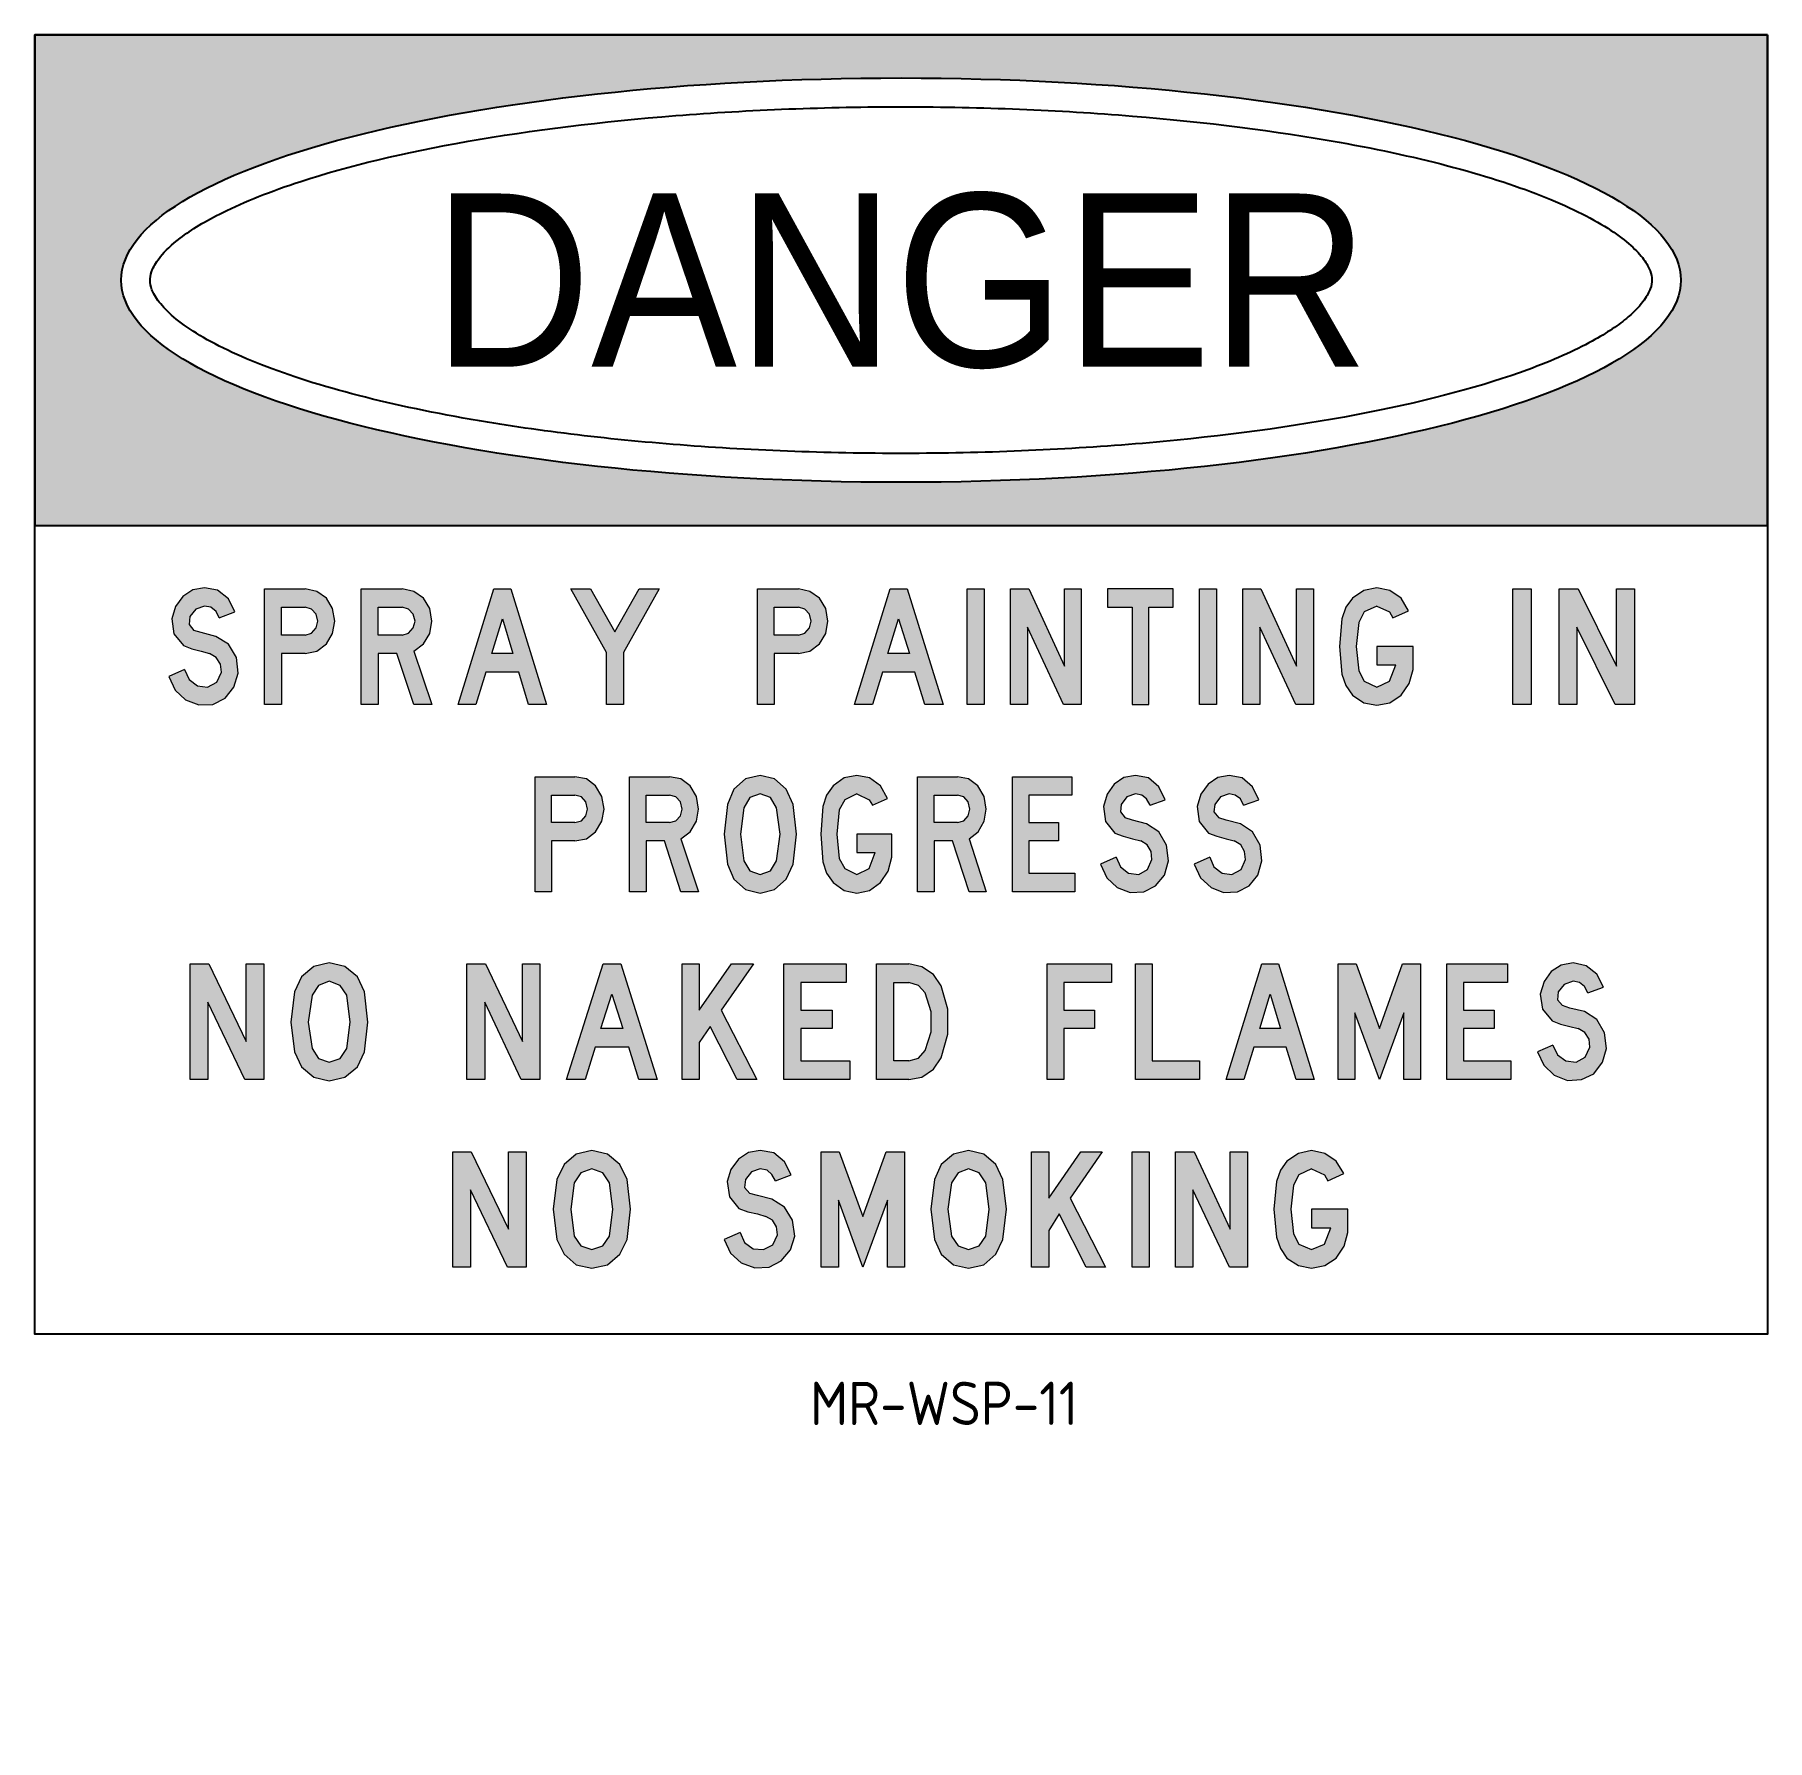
# Model space of a CAD drawing. Extents: x 123 to 243, y 139 to 258.
import ezdxf
from ezdxf.enums import TextEntityAlignment as Align

# ---------------------------------------------------------------- set-up
doc = ezdxf.new("R2010")
doc.units = 0
doc.header["$MEASUREMENT"] = 0
doc.layers.get('0').update_dxf_attribs({"linetype": 'CONTINUOUS'})
for name, color, linetype in [('L25', 1, 'CONTINUOUS'), ('L35', 3, 'CONTINUOUS'), ('T25', 1, 'CONTINUOUS')]:
    doc.layers.add(name, color=color, linetype=linetype)
doc.styles.add('ISO', font='iso')
doc.styles.add('SWIS721', font='swissko.ttf')

msp = doc.modelspace()

# ---------------------------------------------------------------- hatches: boundary and pattern name
at = {"layer": 'L25'}
h = msp.add_hatch(color=256, dxfattribs=at)
h.paths.add_polyline_path([(242.55, 257.63), (122.55, 257.63), (122.55, 223.63), (242.55, 223.63)])
edge = h.paths.add_edge_path(flags=16)
edge.add_ellipse((182.55, 240.63), major_axis=(-54, 0), ratio=0.259259, start_angle=0, end_angle=360)
h = msp.add_hatch(color=256, dxfattribs=at)
h.paths.add_polyline_path([(190.14, 219.25), (191.39, 219.25), (193.86, 213.89), (193.86, 219.25), (195.03, 219.25), (195.03, 211.25), (193.8, 211.25), (191.3, 216.6), (191.3, 211.25), (190.14, 211.25)])
h.paths.add_polyline_path([(187.14, 219.25), (188.31, 219.25), (188.31, 211.25), (187.14, 211.25)])
h.paths.add_polyline_path([(183.13, 214.77), (181.64, 214.77), (182.37, 217.18)], flags=16)
h.paths.add_polyline_path([(179.32, 211.25), (181.79, 219.25), (182.98, 219.25), (185.46, 211.25), (184.2, 211.25), (183.51, 213.49), (181.27, 213.49), (180.57, 211.25)])
h.paths.add_polyline_path([(159.68, 219.25), (161.05, 219.25), (162.73, 216.28), (164.42, 219.25), (165.79, 219.25), (163.32, 214.85), (163.32, 211.25), (162.15, 211.25), (162.15, 214.85)])
h.paths.add_polyline_path([(155.67, 214.77), (154.21, 214.77), (154.94, 217.18)], flags=16)
h.paths.add_polyline_path([(151.88, 211.25), (154.36, 219.25), (155.52, 219.25), (157.99, 211.25), (156.74, 211.25), (156.07, 213.49), (153.8, 213.49), (153.11, 211.25)])
h.paths.add_polyline_path([(228.13, 219.25), (229.44, 219.25), (232.09, 213.89), (232.09, 219.25), (233.34, 219.25), (233.34, 211.25), (232, 211.25), (229.35, 216.6), (229.35, 211.25), (228.13, 211.25)])
h.paths.add_polyline_path([(224.93, 219.25), (226.18, 219.25), (226.18, 211.25), (224.93, 211.25)])
h.paths.add_polyline_path([(206.23, 219.25), (207.48, 219.25), (209.95, 213.89), (209.95, 219.25), (211.11, 219.25), (211.11, 211.25), (209.89, 211.25), (207.39, 216.6), (207.39, 211.25), (206.23, 211.25)])
h.paths.add_polyline_path([(203.23, 219.25), (204.39, 219.25), (204.39, 211.25), (203.23, 211.25)])
h.paths.add_polyline_path([(196.86, 219.25), (196.86, 217.97), (198.55, 217.97), (198.55, 211.25), (199.71, 211.25), (199.71, 217.97), (201.4, 217.97), (201.4, 219.25)])
h.paths.add_polyline_path([(175.45, 216.05), (173.76, 216.05), (173.76, 217.97), (175.45, 217.97), (175.88, 217.85), (176.2, 217.5), (176.32, 217.01), (176.2, 216.54), (175.88, 216.19)], flags=16)
h.paths.add_polyline_path([(175.45, 214.77), (173.76, 214.77), (173.76, 211.25), (172.6, 211.25), (172.6, 219.25), (175.45, 219.25), (176.23, 219.07), (176.9, 218.61), (177.34, 217.88), (177.48, 217.01), (177.34, 216.16), (176.9, 215.44), (176.23, 214.94)])
h.paths.add_polyline_path([(148.01, 216.05), (146.33, 216.05), (146.33, 217.97), (148.01, 217.97), (148.45, 217.85), (148.77, 217.5), (148.89, 217.01), (148.77, 216.54), (148.45, 216.19)], flags=16)
h.paths.add_polyline_path([(148.8, 214.94), (150.05, 211.25), (148.8, 211.25), (147.64, 214.77), (146.33, 214.77), (146.33, 211.25), (145.16, 211.25), (145.16, 219.25), (148.01, 219.25), (148.8, 219.07), (149.47, 218.61), (149.91, 217.88), (150.05, 217.01), (149.91, 216.16), (149.47, 215.44)])
h.paths.add_polyline_path([(141.29, 216.05), (139.64, 216.05), (139.64, 217.97), (141.29, 217.97), (141.73, 217.85), (142.05, 217.5), (142.17, 217.01), (142.05, 216.54), (141.73, 216.19)], flags=16)
h.paths.add_polyline_path([(141.29, 214.77), (139.64, 214.77), (139.64, 211.25), (138.47, 211.25), (138.47, 219.25), (141.29, 219.25), (142.08, 219.07), (142.75, 218.61), (143.18, 217.88), (143.33, 217.01), (143.18, 216.16), (142.75, 215.44), (142.08, 214.94)])
h.paths.add_polyline_path([(135.33, 217.24), (136.41, 217.65), (135.97, 218.55), (135.21, 219.16), (134.31, 219.33), (133.5, 219.19), (132.8, 218.72), (132.3, 218.02), (132.04, 217.18), (132.19, 216.13), (132.86, 215.32), (133.44, 215.09), (134.08, 214.94), (134.66, 214.77), (135.13, 214.5), (135.42, 214.04), (135.48, 213.49), (135.16, 212.79), (134.52, 212.44), (133.82, 212.53), (133.24, 212.96), (132.92, 213.66), (131.84, 213.17), (132.28, 212.24), (133, 211.57), (133.93, 211.22), (134.89, 211.25), (135.74, 211.68), (136.35, 212.44), (136.64, 213.4), (136.52, 214.5), (135.97, 215.41), (135.1, 215.96), (134.08, 216.22), (133.58, 216.37), (133.24, 216.77), (133.29, 217.33), (133.7, 217.85), (134.31, 218.05), (134.75, 217.97), (135.13, 217.68)])
h.paths.add_polyline_path([(215.51, 219.33), (214.61, 219.13), (213.82, 218.61), (213.35, 217.97), (213.09, 217.18), (212.92, 215.26), (213.09, 213.34), (213.35, 212.56), (213.82, 211.89), (214.61, 211.36), (215.51, 211.19), (216.41, 211.36), (217.19, 211.89), (217.75, 212.7), (218.01, 213.66), (218.01, 215.26), (215.51, 215.26), (215.51, 213.98), (216.82, 213.98), (216.38, 212.85), (215.51, 212.44), (214.63, 212.85), (214.26, 213.57), (214.08, 215.26), (214.26, 216.92), (214.63, 217.65), (215.51, 218.05), (216.38, 217.65), (216.61, 217.24), (217.69, 217.73), (217.19, 218.61), (216.41, 219.13)])
h = msp.add_hatch(color=256, dxfattribs=at)
h.paths.add_polyline_path([(190.26, 206.24), (194.39, 206.24), (194.39, 204.96), (191.39, 204.96), (191.39, 203.07), (193.46, 203.07), (193.46, 201.79), (191.39, 201.79), (191.39, 199.55), (194.59, 199.55), (194.59, 198.27), (190.26, 198.27)])
h.paths.add_polyline_path([(203.93, 200.66), (202.85, 200.19), (203.29, 199.23), (204.02, 198.56), (204.89, 198.21), (205.85, 198.27), (206.66, 198.68), (207.27, 199.43), (207.54, 200.42), (207.42, 201.5), (206.9, 202.43), (206.05, 202.98), (205.06, 203.22), (204.57, 203.39), (204.22, 203.8), (204.28, 204.32), (204.68, 204.85), (205.27, 205.05), (205.7, 204.96), (206.05, 204.7), (206.26, 204.26), (207.33, 204.64), (206.9, 205.54), (206.17, 206.16), (205.27, 206.33), (204.48, 206.18), (203.81, 205.72), (203.32, 205.02), (203.06, 204.18), (203.2, 203.13), (203.84, 202.34), (204.42, 202.11), (205.06, 201.94), (205.62, 201.79), (206.08, 201.53), (206.34, 201.06), (206.4, 200.51), (206.11, 199.81), (205.47, 199.46), (204.8, 199.55), (204.22, 199.99)])
h.paths.add_polyline_path([(199.8, 204.26), (200.84, 204.64), (200.41, 205.54), (199.68, 206.16), (198.78, 206.33), (197.99, 206.18), (197.32, 205.72), (196.83, 205.02), (196.57, 204.18), (196.71, 203.13), (197.35, 202.34), (197.94, 202.11), (198.58, 201.94), (199.16, 201.79), (199.59, 201.53), (199.88, 201.06), (199.91, 200.51), (199.62, 199.81), (199.01, 199.46), (198.31, 199.55), (197.76, 199.99), (197.44, 200.66), (196.36, 200.19), (196.8, 199.23), (197.53, 198.56), (198.43, 198.21), (199.36, 198.27), (200.18, 198.68), (200.79, 199.43), (201.08, 200.42), (200.93, 201.5), (200.41, 202.43), (199.56, 202.98), (198.58, 203.22), (198.08, 203.39), (197.76, 203.8), (197.79, 204.32), (198.2, 204.85), (198.78, 205.05), (199.22, 204.96), (199.56, 204.7)])
h.paths.add_polyline_path([(186.47, 203.07), (184.84, 203.07), (184.84, 204.96), (186.47, 204.96), (186.91, 204.85), (187.2, 204.5), (187.32, 204), (187.2, 203.54), (186.91, 203.19)], flags=16)
h.paths.add_polyline_path([(187.26, 201.94), (188.45, 198.27), (187.26, 198.27), (186.12, 201.79), (184.84, 201.79), (184.84, 198.27), (183.68, 198.27), (183.68, 206.24), (186.47, 206.24), (187.23, 206.1), (187.87, 205.6), (188.31, 204.87), (188.45, 204), (188.31, 203.16), (187.9, 202.43)])
h.paths.add_polyline_path([(179.49, 206.33), (178.62, 206.16), (177.86, 205.6), (177.4, 204.96), (177.14, 204.18), (176.99, 202.26), (177.14, 200.34), (177.4, 199.55), (177.86, 198.91), (178.62, 198.36), (179.49, 198.18), (180.36, 198.36), (181.12, 198.91), (181.67, 199.7), (181.91, 200.66), (181.91, 202.26), (179.49, 202.26), (179.49, 200.98), (180.77, 200.98), (180.34, 199.87), (179.49, 199.46), (178.65, 199.87), (178.27, 200.57), (178.1, 202.26), (178.27, 203.94), (178.65, 204.64), (179.49, 205.05), (180.34, 204.64), (180.57, 204.26), (181.62, 204.73), (181.12, 205.6), (180.36, 206.16)])
h.paths.add_polyline_path([(172.8, 205.05), (172.07, 204.79), (171.67, 204.09), (171.43, 202.26), (171.67, 200.42), (172.07, 199.73), (172.8, 199.46), (173.5, 199.73), (173.93, 200.42), (174.17, 202.26), (173.93, 204.09), (173.5, 204.79)], flags=16)
h.paths.add_polyline_path([(172.8, 206.33), (171.78, 206.1), (170.97, 205.37), (170.53, 204.32), (170.3, 202.26), (170.53, 200.19), (170.97, 199.14), (171.78, 198.42), (172.8, 198.18), (173.79, 198.42), (174.6, 199.14), (175.07, 200.19), (175.3, 202.26), (175.07, 204.32), (174.6, 205.37), (173.79, 206.1)])
h.paths.add_polyline_path([(166.52, 203.07), (164.89, 203.07), (164.89, 204.96), (166.52, 204.96), (166.95, 204.85), (167.27, 204.5), (167.39, 204), (167.27, 203.54), (166.95, 203.19)], flags=16)
h.paths.add_polyline_path([(167.3, 201.94), (168.52, 198.27), (167.3, 198.27), (166.17, 201.79), (164.89, 201.79), (164.89, 198.27), (163.75, 198.27), (163.75, 206.24), (166.52, 206.24), (167.3, 206.1), (167.94, 205.6), (168.38, 204.87), (168.52, 204), (168.38, 203.16), (167.94, 202.43)])
h.paths.add_polyline_path([(159.97, 203.07), (158.34, 203.07), (158.34, 204.96), (159.97, 204.96), (160.41, 204.85), (160.73, 204.5), (160.84, 204), (160.73, 203.54), (160.41, 203.19)], flags=16)
h.paths.add_polyline_path([(159.97, 201.79), (158.34, 201.79), (158.34, 198.27), (157.21, 198.27), (157.21, 206.24), (159.97, 206.24), (160.76, 206.1), (161.4, 205.6), (161.83, 204.87), (161.98, 204), (161.83, 203.16), (161.4, 202.43), (160.76, 201.94)])
h = msp.add_hatch(color=256, dxfattribs=at)
h.paths.add_polyline_path([(174.43, 193.27), (178.76, 193.27), (178.76, 191.99), (175.62, 191.99), (175.62, 190.07), (177.78, 190.07), (177.78, 188.79), (175.62, 188.79), (175.62, 186.55), (179, 186.55), (179, 185.27), (174.43, 185.27)])
h.paths.add_polyline_path([(167.39, 193.27), (168.58, 193.27), (168.58, 190.07), (170.82, 193.27), (172.33, 193.27), (170.09, 190.07), (172.57, 185.27), (171.2, 185.27), (169.34, 188.93), (168.58, 187.83), (168.58, 185.27), (167.39, 185.27)])
h.paths.add_polyline_path([(163.29, 188.79), (161.77, 188.79), (162.53, 191.17)], flags=16)
h.paths.add_polyline_path([(159.39, 185.27), (161.92, 193.27), (163.14, 193.27), (165.67, 185.27), (164.39, 185.27), (163.69, 187.51), (161.37, 187.51), (160.67, 185.27)])
h.paths.add_polyline_path([(152.49, 193.27), (153.77, 193.27), (156.33, 187.91), (156.33, 193.27), (157.53, 193.27), (157.53, 185.27), (156.25, 185.27), (153.72, 190.62), (153.72, 185.27), (152.49, 185.27)])
h.paths.add_polyline_path([(133.32, 193.27), (134.6, 193.27), (137.19, 187.91), (137.19, 193.27), (138.41, 193.27), (138.41, 185.27), (137.1, 185.27), (134.54, 190.62), (134.54, 185.27), (133.32, 185.27)])
h.paths.add_polyline_path([(220.34, 193.27), (224.55, 193.27), (224.55, 191.99), (221.5, 191.99), (221.5, 190.07), (223.62, 190.07), (223.62, 188.79), (221.5, 188.79), (221.5, 186.55), (224.79, 186.55), (224.79, 185.27), (220.34, 185.27)])
h.paths.add_polyline_path([(212.83, 193.27), (214.08, 193.27), (215.68, 188.79), (217.28, 193.27), (218.53, 193.27), (218.53, 185.27), (217.37, 185.27), (217.37, 189.89), (215.68, 185.27), (213.99, 189.89), (213.99, 185.27), (212.83, 185.27)])
h.paths.add_polyline_path([(208.84, 188.79), (207.39, 188.79), (208.12, 191.17)], flags=16)
h.paths.add_polyline_path([(205.06, 185.27), (207.54, 193.27), (208.7, 193.27), (211.17, 185.27), (209.92, 185.27), (209.22, 187.51), (206.98, 187.51), (206.28, 185.27)])
h.paths.add_polyline_path([(198.78, 193.27), (199.94, 193.27), (199.94, 186.55), (203.23, 186.55), (203.23, 185.27), (198.78, 185.27)])
h.paths.add_polyline_path([(192.67, 193.27), (197.12, 193.27), (197.12, 191.99), (193.83, 191.99), (193.83, 190.07), (195.96, 190.07), (195.96, 188.79), (193.83, 188.79), (193.83, 185.27), (192.67, 185.27)])
h.paths.add_polyline_path([(142.95, 192.07), (142.2, 191.78), (141.76, 191.11), (141.5, 189.25), (141.76, 187.42), (142.2, 186.72), (142.95, 186.46), (143.71, 186.72), (144.17, 187.42), (144.41, 189.25), (144.17, 191.11), (143.71, 191.78)], flags=16)
h.paths.add_polyline_path([(142.95, 193.35), (141.88, 193.09), (141.03, 192.37), (140.54, 191.35), (140.28, 189.25), (140.54, 187.19), (141.03, 186.14), (141.88, 185.44), (142.95, 185.18), (144.03, 185.44), (144.9, 186.14), (145.4, 187.19), (145.63, 189.25), (145.4, 191.35), (144.9, 192.37), (144.03, 193.09)])
h.paths.add_polyline_path([(230.11, 191.26), (231.19, 191.67), (230.75, 192.57), (229.99, 193.15), (229.09, 193.35), (228.28, 193.18), (227.58, 192.74), (227.09, 192.05), (226.82, 191.17), (226.97, 190.13), (227.64, 189.34), (228.22, 189.11), (228.86, 188.93), (229.44, 188.79), (229.91, 188.53), (230.2, 188.06), (230.26, 187.51), (229.94, 186.81), (229.3, 186.46), (228.6, 186.55), (228.02, 186.98), (227.7, 187.65), (226.62, 187.19), (227.06, 186.26), (227.78, 185.56), (228.71, 185.21), (229.67, 185.27), (230.52, 185.67), (231.13, 186.46), (231.42, 187.42), (231.27, 188.5), (230.75, 189.43), (229.88, 189.98), (228.86, 190.21), (228.37, 190.39), (228.02, 190.79), (228.07, 191.35), (228.48, 191.84), (229.09, 192.07), (229.53, 191.99), (229.88, 191.7)])
h.paths.add_polyline_path([(183.1, 186.55), (182.05, 186.55), (182.05, 191.99), (183.1, 191.99), (183.77, 191.78), (184.23, 191.26), (184.64, 189.95), (184.64, 188.58), (184.23, 187.27), (183.77, 186.75)], flags=16)
h.paths.add_polyline_path([(183.1, 185.27), (180.86, 185.27), (180.86, 193.27), (183.1, 193.27), (184, 193.06), (184.79, 192.54), (185.34, 191.75), (185.8, 190.13), (185.8, 188.41), (185.34, 186.78), (184.79, 185.99), (184, 185.44)])
h = msp.add_hatch(color=256, dxfattribs=at)
h.paths.add_polyline_path([(201.57, 180.26), (202.85, 180.26), (205.35, 174.91), (205.35, 180.26), (206.55, 180.26), (206.55, 172.26), (205.3, 172.26), (202.76, 177.62), (202.76, 172.26), (201.57, 172.26)])
h.paths.add_polyline_path([(198.55, 180.26), (199.74, 180.26), (199.74, 172.26), (198.55, 172.26)])
h.paths.add_polyline_path([(191.59, 180.26), (192.79, 180.26), (192.79, 177.06), (195, 180.26), (196.48, 180.26), (194.27, 177.06), (196.71, 172.26), (195.38, 172.26), (193.51, 175.96), (192.79, 174.82), (192.79, 172.26), (191.59, 172.26)])
h.paths.add_polyline_path([(177.02, 180.26), (178.27, 180.26), (179.9, 175.78), (181.53, 180.26), (182.78, 180.26), (182.78, 172.26), (181.62, 172.26), (181.62, 176.92), (179.9, 172.26), (178.21, 176.92), (178.21, 172.26), (177.02, 172.26)])
h.paths.add_polyline_path([(151.51, 180.26), (152.79, 180.26), (155.37, 174.91), (155.37, 180.26), (156.6, 180.26), (156.6, 172.26), (155.29, 172.26), (152.73, 177.62), (152.73, 172.26), (151.51, 172.26)])
h.paths.add_polyline_path([(210.97, 180.35), (210.07, 180.15), (209.28, 179.62), (208.82, 178.98), (208.55, 178.2), (208.38, 176.28), (208.55, 174.36), (208.82, 173.57), (209.28, 172.9), (210.07, 172.38), (210.97, 172.2), (211.9, 172.38), (212.69, 172.9), (213.24, 173.72), (213.5, 174.68), (213.5, 176.28), (210.97, 176.28), (210.97, 175), (212.31, 175), (211.87, 173.86), (210.97, 173.49), (210.1, 173.86), (209.72, 174.59), (209.54, 176.28), (209.72, 177.94), (210.1, 178.66), (210.97, 179.07), (211.87, 178.66), (212.1, 178.26), (213.21, 178.75), (212.69, 179.62), (211.9, 180.15)])
h.paths.add_polyline_path([(187.23, 179.07), (186.5, 178.81), (186.04, 178.11), (185.8, 176.28), (186.04, 174.42), (186.5, 173.75), (187.23, 173.49), (187.96, 173.75), (188.42, 174.42), (188.66, 176.28), (188.42, 178.11), (187.96, 178.81)], flags=16)
h.paths.add_polyline_path([(187.23, 180.35), (186.18, 180.09), (185.34, 179.39), (184.87, 178.34), (184.61, 176.28), (184.87, 174.18), (185.34, 173.17), (186.18, 172.44), (187.23, 172.2), (188.28, 172.44), (189.12, 173.17), (189.59, 174.18), (189.85, 176.28), (189.59, 178.34), (189.12, 179.39), (188.28, 180.09)])
h.paths.add_polyline_path([(173.85, 178.26), (174.95, 178.66), (174.49, 179.57), (173.73, 180.18), (172.8, 180.35), (171.99, 180.21), (171.29, 179.74), (170.76, 179.04), (170.5, 178.2), (170.68, 177.15), (171.32, 176.34), (171.93, 176.1), (172.6, 175.96), (173.18, 175.78), (173.64, 175.52), (173.93, 175.06), (173.99, 174.5), (173.67, 173.81), (173.03, 173.49), (172.31, 173.54), (171.72, 173.98), (171.4, 174.68), (170.3, 174.18), (170.73, 173.25), (171.49, 172.58), (172.42, 172.23), (173.41, 172.26), (174.25, 172.7), (174.89, 173.46), (175.19, 174.42), (175.04, 175.52), (174.49, 176.42), (173.61, 176.98), (172.6, 177.24), (172.07, 177.38), (171.72, 177.79), (171.78, 178.34), (172.19, 178.87), (172.8, 179.07), (173.27, 178.98), (173.61, 178.69)])
h.paths.add_polyline_path([(161.13, 179.07), (160.38, 178.81), (159.91, 178.11), (159.68, 176.28), (159.91, 174.42), (160.38, 173.75), (161.13, 173.49), (161.89, 173.75), (162.36, 174.42), (162.59, 176.28), (162.36, 178.11), (161.89, 178.81)], flags=16)
h.paths.add_polyline_path([(161.13, 180.35), (160.06, 180.09), (159.21, 179.39), (158.72, 178.34), (158.46, 176.28), (158.72, 174.18), (159.21, 173.17), (160.06, 172.44), (161.13, 172.2), (162.21, 172.44), (163.08, 173.17), (163.58, 174.18), (163.81, 176.28), (163.58, 178.34), (163.08, 179.39), (162.21, 180.09)])
h.paths.add_polyline_path([(226.97, 143.25), (229.22, 143.25), (229.22, 139.5), (226.97, 139.5)], flags=9)
h.paths.add_polyline_path([(189.31, 143.25), (194.59, 143.25), (194.59, 139.5), (189.31, 139.5)], flags=9)
h.paths.add_polyline_path([(164.99, 143.25), (169.11, 143.25), (169.11, 139.5), (164.99, 139.5)], flags=9)
h.paths.add_polyline_path([(155.48, 143.25), (159.82, 143.25), (159.82, 139.5), (155.48, 139.5)], flags=9)
h.paths.add_polyline_path([(135.87, 143.25), (138.12, 143.25), (138.12, 139.5), (135.87, 139.5)], flags=9)
h.paths.add_polyline_path([(222.57, 150.1), (227.92, 150.1), (227.92, 146.35), (222.57, 146.35)], flags=9)
h.paths.add_polyline_path([(179.54, 150.1), (185.56, 150.1), (185.56, 146.35), (179.54, 146.35)], flags=9)
h.paths.add_polyline_path([(137.17, 150.1), (142.52, 150.1), (142.52, 146.35), (137.17, 146.35)], flags=9)

# ---------------------------------------------------------------- linework, layer by layer
at = {"color": 3, "lineweight": 0}
for points in [[(134.31, 219.33), (133.5, 219.19), (132.8, 218.72), (132.3, 218.02), (132.04, 217.18), (132.19, 216.13), (132.86, 215.32), (133.44, 215.09), (134.08, 214.94), (134.66, 214.77)], [(135.33, 217.24), (136.41, 217.65), (135.97, 218.55), (135.21, 219.16), (134.31, 219.33)], [(141.29, 214.77), (139.64, 214.77), (139.64, 211.25), (138.47, 211.25), (138.47, 219.25)], [(138.47, 219.25), (141.29, 219.25)], [(143.33, 217.01), (143.18, 217.88), (142.75, 218.61), (142.08, 219.07), (141.29, 219.25)], [(148.8, 214.94), (150.05, 211.25), (148.8, 211.25), (147.64, 214.77), (146.33, 214.77), (146.33, 211.25), (145.16, 211.25), (145.16, 219.25)], [(145.16, 219.25), (148.01, 219.25)], [(150.05, 217.01), (149.91, 217.88), (149.47, 218.61), (148.8, 219.07), (148.01, 219.25)], [(151.88, 211.25), (154.36, 219.25), (155.52, 219.25), (157.99, 211.25), (156.74, 211.25), (156.07, 213.49), (153.8, 213.49), (153.11, 211.25), (151.88, 211.25), (151.88, 211.25)], [(159.68, 219.25), (161.05, 219.25), (162.73, 216.28), (164.42, 219.25), (165.79, 219.25), (163.32, 214.85), (163.32, 211.25), (162.15, 211.25), (162.15, 214.85), (159.68, 219.25), (159.68, 219.25)], [(175.45, 214.77), (173.76, 214.77), (173.76, 211.25), (172.6, 211.25), (172.6, 219.25)], [(172.6, 219.25), (175.45, 219.25)], [(177.48, 217.01), (177.34, 217.88), (176.9, 218.61), (176.23, 219.07), (175.45, 219.25)], [(179.32, 211.25), (181.79, 219.25), (182.98, 219.25), (185.46, 211.25), (184.2, 211.25), (183.51, 213.49), (181.27, 213.49), (180.57, 211.25), (179.32, 211.25), (179.32, 211.25)], [(187.14, 219.25), (188.31, 219.25), (188.31, 211.25), (187.14, 211.25), (187.14, 219.25), (187.14, 219.25)], [(190.14, 219.25), (191.39, 219.25), (193.86, 213.89), (193.86, 219.25), (195.03, 219.25), (195.03, 211.25), (193.8, 211.25), (191.3, 216.6), (191.3, 211.25), (190.14, 211.25), (190.14, 219.25), (190.14, 219.25)], [(196.86, 219.25), (196.86, 217.97), (198.55, 217.97), (198.55, 211.25), (199.71, 211.25), (199.71, 217.97), (201.4, 217.97), (201.4, 219.25), (196.86, 219.25), (196.86, 219.25)], [(203.23, 219.25), (204.39, 219.25), (204.39, 211.25), (203.23, 211.25), (203.23, 219.25), (203.23, 219.25)], [(206.23, 219.25), (207.48, 219.25), (209.95, 213.89), (209.95, 219.25), (211.11, 219.25), (211.11, 211.25), (209.89, 211.25), (207.39, 216.6), (207.39, 211.25), (206.23, 211.25), (206.23, 219.25), (206.23, 219.25)], [(215.51, 219.33), (214.61, 219.13), (213.82, 218.61), (213.35, 217.97), (213.09, 217.18), (212.92, 215.26), (213.09, 213.34), (213.35, 212.56), (213.82, 211.89), (214.61, 211.36), (215.51, 211.19), (216.41, 211.36), (217.19, 211.89), (217.75, 212.7), (218.01, 213.66), (218.01, 215.26), (215.51, 215.26), (215.51, 213.98), (216.82, 213.98)], [(217.19, 218.61), (216.41, 219.13), (215.51, 219.33)], [(217.69, 217.73), (217.19, 218.61)], [(224.93, 219.25), (226.18, 219.25), (226.18, 211.25), (224.93, 211.25), (224.93, 219.25), (224.93, 219.25)], [(228.13, 219.25), (229.44, 219.25), (232.09, 213.89), (232.09, 219.25), (233.34, 219.25), (233.34, 211.25), (232, 211.25), (229.35, 216.6), (229.35, 211.25), (228.13, 211.25), (228.13, 219.25), (228.13, 219.25)], [(133.29, 217.33), (133.24, 216.77), (133.58, 216.37)], [(134.31, 218.05), (133.7, 217.85), (133.29, 217.33)], [(135.33, 217.24), (135.13, 217.68), (134.75, 217.97), (134.31, 218.05)], [(141.29, 216.05), (139.64, 216.05), (139.64, 217.97)], [(139.64, 217.97), (141.29, 217.97)], [(142.17, 217.01), (142.05, 217.5), (141.73, 217.85), (141.29, 217.97)], [(148.01, 216.05), (146.33, 216.05), (146.33, 217.97)], [(146.33, 217.97), (148.01, 217.97)], [(148.89, 217.01), (148.77, 217.5), (148.45, 217.85), (148.01, 217.97)], [(175.45, 216.05), (173.76, 216.05), (173.76, 217.97)], [(173.76, 217.97), (175.45, 217.97)], [(176.32, 217.01), (176.2, 217.5), (175.88, 217.85), (175.45, 217.97)], [(215.51, 218.05), (214.63, 217.65), (214.26, 216.92), (214.08, 215.26), (214.26, 213.57), (214.63, 212.85), (215.51, 212.44), (216.38, 212.85), (216.82, 213.98)], [(215.51, 218.05), (216.38, 217.65), (216.61, 217.24), (217.69, 217.73)], [(132.92, 213.66), (131.84, 213.17), (132.28, 212.24), (133, 211.57), (133.93, 211.22), (134.89, 211.25), (135.74, 211.68), (136.35, 212.44), (136.64, 213.4), (136.52, 214.5), (135.97, 215.41), (135.1, 215.96), (134.08, 216.22), (133.58, 216.37)], [(141.29, 216.05), (141.73, 216.19), (142.05, 216.54), (142.17, 217.01)], [(141.29, 214.77), (142.08, 214.94), (142.75, 215.44), (143.18, 216.16), (143.33, 217.01)], [(148.01, 216.05), (148.45, 216.19), (148.77, 216.54), (148.89, 217.01)], [(148.8, 214.94), (149.47, 215.44), (149.91, 216.16), (150.05, 217.01)], [(155.67, 214.77), (154.21, 214.77), (154.94, 217.18), (155.67, 214.77), (155.67, 214.77)], [(175.45, 216.05), (175.88, 216.19), (176.2, 216.54), (176.32, 217.01)], [(175.45, 214.77), (176.23, 214.94), (176.9, 215.44), (177.34, 216.16), (177.48, 217.01)], [(183.13, 214.77), (181.64, 214.77), (182.37, 217.18), (183.13, 214.77), (183.13, 214.77)], [(132.92, 213.66), (133.24, 212.96), (133.82, 212.53), (134.52, 212.44)], [(135.48, 213.49), (135.42, 214.04), (135.13, 214.5), (134.66, 214.77)], [(134.52, 212.44), (135.16, 212.79), (135.48, 213.49)], [(159.97, 201.79), (158.34, 201.79), (158.34, 198.27), (157.21, 198.27), (157.21, 206.24)], [(157.21, 206.24), (159.97, 206.24)], [(161.98, 204), (161.83, 204.87), (161.4, 205.6), (160.76, 206.1), (159.97, 206.24)], [(167.3, 201.94), (168.52, 198.27), (167.3, 198.27), (166.17, 201.79), (164.89, 201.79), (164.89, 198.27), (163.75, 198.27), (163.75, 206.24)], [(163.75, 206.24), (166.52, 206.24)], [(168.52, 204), (168.38, 204.87), (167.94, 205.6), (167.3, 206.1), (166.52, 206.24)], [(172.8, 206.33), (171.78, 206.1), (170.97, 205.37), (170.53, 204.32)], [(175.07, 204.32), (174.6, 205.37), (173.79, 206.1), (172.8, 206.33)], [(179.49, 206.33), (178.62, 206.16), (177.86, 205.6), (177.4, 204.96), (177.14, 204.18), (176.99, 202.26), (177.14, 200.34), (177.4, 199.55), (177.86, 198.91), (178.62, 198.36), (179.49, 198.18), (180.36, 198.36), (181.12, 198.91), (181.67, 199.7), (181.91, 200.66), (181.91, 202.26), (179.49, 202.26), (179.49, 200.98), (180.77, 200.98)], [(181.12, 205.6), (180.36, 206.16), (179.49, 206.33)], [(181.62, 204.73), (181.12, 205.6)], [(187.26, 201.94), (188.45, 198.27), (187.26, 198.27), (186.12, 201.79), (184.84, 201.79), (184.84, 198.27), (183.68, 198.27), (183.68, 206.24)], [(183.68, 206.24), (186.47, 206.24)], [(188.45, 204), (188.31, 204.87), (187.87, 205.6), (187.23, 206.1), (186.47, 206.24)], [(190.26, 206.24), (194.39, 206.24), (194.39, 204.96), (191.39, 204.96), (191.39, 203.07), (193.46, 203.07), (193.46, 201.79), (191.39, 201.79), (191.39, 199.55), (194.59, 199.55), (194.59, 198.27), (190.26, 198.27), (190.26, 206.24), (190.26, 206.24)], [(198.78, 206.33), (197.99, 206.18), (197.32, 205.72), (196.83, 205.02), (196.57, 204.18), (196.71, 203.13), (197.35, 202.34), (197.94, 202.11), (198.58, 201.94), (199.16, 201.79)], [(199.8, 204.26), (200.84, 204.64), (200.41, 205.54), (199.68, 206.16), (198.78, 206.33)], [(205.27, 206.33), (204.48, 206.18), (203.81, 205.72), (203.32, 205.02), (203.06, 204.18), (203.2, 203.13), (203.84, 202.34), (204.42, 202.11), (205.06, 201.94), (205.62, 201.79)], [(206.26, 204.26), (207.33, 204.64), (206.9, 205.54), (206.17, 206.16), (205.27, 206.33)], [(159.97, 203.07), (158.34, 203.07), (158.34, 204.96)], [(158.34, 204.96), (159.97, 204.96)], [(160.84, 204), (160.73, 204.5), (160.41, 204.85), (159.97, 204.96)], [(159.97, 203.07), (160.41, 203.19), (160.73, 203.54), (160.84, 204)], [(159.97, 201.79), (160.76, 201.94), (161.4, 202.43), (161.83, 203.16), (161.98, 204)], [(166.52, 203.07), (164.89, 203.07), (164.89, 204.96)], [(164.89, 204.96), (166.52, 204.96)], [(167.39, 204), (167.27, 204.5), (166.95, 204.85), (166.52, 204.96)], [(166.52, 203.07), (166.95, 203.19), (167.27, 203.54), (167.39, 204)], [(167.3, 201.94), (167.94, 202.43), (168.38, 203.16), (168.52, 204)], [(170.53, 204.32), (170.3, 202.26), (170.53, 200.19)], [(171.67, 204.09), (171.43, 202.26), (171.67, 200.42)], [(172.8, 205.05), (172.07, 204.79), (171.67, 204.09)], [(173.93, 204.09), (173.5, 204.79), (172.8, 205.05)], [(173.93, 200.42), (174.17, 202.26), (173.93, 204.09)], [(175.07, 200.19), (175.3, 202.26), (175.07, 204.32)], [(179.49, 205.05), (178.65, 204.64), (178.27, 203.94), (178.1, 202.26), (178.27, 200.57), (178.65, 199.87), (179.49, 199.46), (180.34, 199.87), (180.77, 200.98)], [(179.49, 205.05), (180.34, 204.64), (180.57, 204.26), (181.62, 204.73)], [(186.47, 203.07), (184.84, 203.07), (184.84, 204.96)], [(184.84, 204.96), (186.47, 204.96)], [(187.32, 204), (187.2, 204.5), (186.91, 204.85), (186.47, 204.96)], [(186.47, 203.07), (186.91, 203.19), (187.2, 203.54), (187.32, 204)], [(187.26, 201.94), (187.9, 202.43), (188.31, 203.16), (188.45, 204)], [(197.79, 204.32), (197.76, 203.8), (198.08, 203.39)], [(198.78, 205.05), (198.2, 204.85), (197.79, 204.32)], [(199.8, 204.26), (199.56, 204.7), (199.22, 204.96), (198.78, 205.05)], [(204.28, 204.32), (204.22, 203.8), (204.57, 203.39)], [(205.27, 205.05), (204.68, 204.85), (204.28, 204.32)], [(206.26, 204.26), (206.05, 204.7), (205.7, 204.96), (205.27, 205.05)], [(197.44, 200.66), (196.36, 200.19), (196.8, 199.23), (197.53, 198.56), (198.43, 198.21), (199.36, 198.27), (200.18, 198.68), (200.79, 199.43), (201.08, 200.42), (200.93, 201.5), (200.41, 202.43), (199.56, 202.98), (198.58, 203.22), (198.08, 203.39)], [(203.93, 200.66), (202.85, 200.19), (203.29, 199.23), (204.02, 198.56), (204.89, 198.21), (205.85, 198.27), (206.66, 198.68), (207.27, 199.43), (207.54, 200.42), (207.42, 201.5), (206.9, 202.43), (206.05, 202.98), (205.06, 203.22), (204.57, 203.39)], [(199.91, 200.51), (199.88, 201.06), (199.59, 201.53), (199.16, 201.79)], [(206.4, 200.51), (206.34, 201.06), (206.08, 201.53), (205.62, 201.79)], [(171.67, 200.42), (172.07, 199.73), (172.8, 199.46)], [(172.8, 199.46), (173.5, 199.73), (173.93, 200.42)], [(197.44, 200.66), (197.76, 199.99), (198.31, 199.55), (199.01, 199.46)], [(199.01, 199.46), (199.62, 199.81), (199.91, 200.51)], [(203.93, 200.66), (204.22, 199.99), (204.8, 199.55), (205.47, 199.46)], [(205.47, 199.46), (206.11, 199.81), (206.4, 200.51)], [(170.53, 200.19), (170.97, 199.14), (171.78, 198.42), (172.8, 198.18)], [(172.8, 198.18), (173.79, 198.42), (174.6, 199.14), (175.07, 200.19)], [(133.32, 193.27), (134.6, 193.27), (137.19, 187.91), (137.19, 193.27), (138.41, 193.27), (138.41, 185.27), (137.1, 185.27), (134.54, 190.62), (134.54, 185.27), (133.32, 185.27), (133.32, 193.27), (133.32, 193.27)], [(142.95, 193.35), (141.88, 193.09), (141.03, 192.37), (140.54, 191.35)], [(145.4, 191.35), (144.9, 192.37), (144.03, 193.09), (142.95, 193.35)], [(152.49, 193.27), (153.77, 193.27), (156.33, 187.91), (156.33, 193.27), (157.53, 193.27), (157.53, 185.27), (156.25, 185.27), (153.72, 190.62), (153.72, 185.27), (152.49, 185.27), (152.49, 193.27), (152.49, 193.27)], [(159.39, 185.27), (161.92, 193.27), (163.14, 193.27), (165.67, 185.27), (164.39, 185.27), (163.69, 187.51), (161.37, 187.51), (160.67, 185.27), (159.39, 185.27), (159.39, 185.27)], [(167.39, 193.27), (168.58, 193.27), (168.58, 190.07), (170.82, 193.27), (172.33, 193.27), (170.09, 190.07), (172.57, 185.27), (171.2, 185.27), (169.34, 188.93), (168.58, 187.83), (168.58, 185.27), (167.39, 185.27), (167.39, 193.27), (167.39, 193.27)], [(174.43, 193.27), (178.76, 193.27), (178.76, 191.99), (175.62, 191.99), (175.62, 190.07), (177.78, 190.07), (177.78, 188.79), (175.62, 188.79), (175.62, 186.55), (179, 186.55), (179, 185.27), (174.43, 185.27), (174.43, 193.27), (174.43, 193.27)], [(183.1, 185.27), (180.86, 185.27), (180.86, 193.27)], [(180.86, 193.27), (183.1, 193.27)], [(185.34, 191.75), (184.79, 192.54), (184, 193.06), (183.1, 193.27)], [(192.67, 193.27), (197.12, 193.27), (197.12, 191.99), (193.83, 191.99), (193.83, 190.07), (195.96, 190.07), (195.96, 188.79), (193.83, 188.79), (193.83, 185.27), (192.67, 185.27), (192.67, 193.27), (192.67, 193.27)], [(198.78, 193.27), (199.94, 193.27), (199.94, 186.55), (203.23, 186.55), (203.23, 185.27), (198.78, 185.27), (198.78, 193.27), (198.78, 193.27)], [(205.06, 185.27), (207.54, 193.27), (208.7, 193.27), (211.17, 185.27), (209.92, 185.27), (209.22, 187.51), (206.98, 187.51), (206.28, 185.27), (205.06, 185.27), (205.06, 185.27)], [(212.83, 193.27), (214.08, 193.27), (215.68, 188.79), (217.28, 193.27), (218.53, 193.27), (218.53, 185.27), (217.37, 185.27), (217.37, 189.89), (215.68, 185.27), (213.99, 189.89), (213.99, 185.27), (212.83, 185.27), (212.83, 193.27), (212.83, 193.27)], [(220.34, 193.27), (224.55, 193.27), (224.55, 191.99), (221.5, 191.99), (221.5, 190.07), (223.62, 190.07), (223.62, 188.79), (221.5, 188.79), (221.5, 186.55), (224.79, 186.55), (224.79, 185.27), (220.34, 185.27), (220.34, 193.27), (220.34, 193.27)], [(229.09, 193.35), (228.28, 193.18), (227.58, 192.74), (227.09, 192.05), (226.82, 191.17), (226.97, 190.13), (227.64, 189.34), (228.22, 189.11), (228.86, 188.93), (229.44, 188.79)], [(230.11, 191.26), (231.19, 191.67), (230.75, 192.57), (229.99, 193.15), (229.09, 193.35)], [(142.95, 192.07), (142.2, 191.78), (141.76, 191.11)], [(144.17, 191.11), (143.71, 191.78), (142.95, 192.07)], [(229.09, 192.07), (228.48, 191.84), (228.07, 191.35)], [(230.11, 191.26), (229.88, 191.7), (229.53, 191.99), (229.09, 192.07)], [(140.54, 191.35), (140.28, 189.25), (140.54, 187.19)], [(141.76, 191.11), (141.5, 189.25), (141.76, 187.42)], [(144.17, 187.42), (144.41, 189.25), (144.17, 191.11)], [(145.4, 187.19), (145.63, 189.25), (145.4, 191.35)], [(163.29, 188.79), (161.77, 188.79), (162.53, 191.17), (163.29, 188.79), (163.29, 188.79)], [(183.1, 186.55), (182.05, 186.55), (182.05, 191.99)], [(182.05, 191.99), (183.1, 191.99)], [(184.23, 191.26), (183.77, 191.78), (183.1, 191.99)], [(184.23, 187.27), (184.64, 188.58), (184.64, 189.95), (184.23, 191.26)], [(185.34, 186.78), (185.8, 188.41), (185.8, 190.13), (185.34, 191.75)], [(208.84, 188.79), (207.39, 188.79), (208.12, 191.17), (208.84, 188.79), (208.84, 188.79)], [(228.07, 191.35), (228.02, 190.79), (228.37, 190.39)], [(227.7, 187.65), (226.62, 187.19), (227.06, 186.26), (227.78, 185.56), (228.71, 185.21), (229.67, 185.27), (230.52, 185.67), (231.13, 186.46), (231.42, 187.42), (231.27, 188.5), (230.75, 189.43), (229.88, 189.98), (228.86, 190.21), (228.37, 190.39)], [(230.26, 187.51), (230.2, 188.06), (229.91, 188.53), (229.44, 188.79)], [(141.76, 187.42), (142.2, 186.72), (142.95, 186.46)], [(142.95, 186.46), (143.71, 186.72), (144.17, 187.42)], [(183.1, 186.55), (183.77, 186.75), (184.23, 187.27)], [(227.7, 187.65), (228.02, 186.98), (228.6, 186.55), (229.3, 186.46)], [(229.3, 186.46), (229.94, 186.81), (230.26, 187.51)], [(140.54, 187.19), (141.03, 186.14), (141.88, 185.44), (142.95, 185.18)], [(142.95, 185.18), (144.03, 185.44), (144.9, 186.14), (145.4, 187.19)], [(183.1, 185.27), (184, 185.44), (184.79, 185.99), (185.34, 186.78)], [(151.51, 180.26), (152.79, 180.26), (155.37, 174.91), (155.37, 180.26), (156.6, 180.26), (156.6, 172.26), (155.29, 172.26), (152.73, 177.62), (152.73, 172.26), (151.51, 172.26), (151.51, 180.26), (151.51, 180.26)], [(161.13, 180.35), (160.06, 180.09), (159.21, 179.39), (158.72, 178.34)], [(163.58, 178.34), (163.08, 179.39), (162.21, 180.09), (161.13, 180.35)], [(172.8, 180.35), (171.99, 180.21), (171.29, 179.74), (170.76, 179.04), (170.5, 178.2), (170.68, 177.15), (171.32, 176.34), (171.93, 176.1), (172.6, 175.96), (173.18, 175.78)], [(173.85, 178.26), (174.95, 178.66), (174.49, 179.57), (173.73, 180.18), (172.8, 180.35)], [(177.02, 180.26), (178.27, 180.26), (179.9, 175.78), (181.53, 180.26), (182.78, 180.26), (182.78, 172.26), (181.62, 172.26), (181.62, 176.92), (179.9, 172.26), (178.21, 176.92), (178.21, 172.26), (177.02, 172.26), (177.02, 180.26), (177.02, 180.26)], [(187.23, 180.35), (186.18, 180.09), (185.34, 179.39), (184.87, 178.34)], [(189.59, 178.34), (189.12, 179.39), (188.28, 180.09), (187.23, 180.35)], [(191.59, 180.26), (192.79, 180.26), (192.79, 177.06), (195, 180.26), (196.48, 180.26), (194.27, 177.06), (196.71, 172.26), (195.38, 172.26), (193.51, 175.96), (192.79, 174.82), (192.79, 172.26), (191.59, 172.26), (191.59, 180.26), (191.59, 180.26)], [(198.55, 180.26), (199.74, 180.26), (199.74, 172.26), (198.55, 172.26), (198.55, 180.26), (198.55, 180.26)], [(201.57, 180.26), (202.85, 180.26), (205.35, 174.91), (205.35, 180.26), (206.55, 180.26), (206.55, 172.26), (205.3, 172.26), (202.76, 177.62), (202.76, 172.26), (201.57, 172.26), (201.57, 180.26), (201.57, 180.26)], [(210.97, 180.35), (210.07, 180.15), (209.28, 179.62), (208.82, 178.98), (208.55, 178.2), (208.38, 176.28), (208.55, 174.36), (208.82, 173.57), (209.28, 172.9), (210.07, 172.38), (210.97, 172.2), (211.9, 172.38), (212.69, 172.9), (213.24, 173.72), (213.5, 174.68), (213.5, 176.28), (210.97, 176.28), (210.97, 175), (212.31, 175)], [(212.69, 179.62), (211.9, 180.15), (210.97, 180.35)], [(161.13, 179.07), (160.38, 178.81), (159.91, 178.11)], [(162.36, 178.11), (161.89, 178.81), (161.13, 179.07)], [(172.8, 179.07), (172.19, 178.87), (171.78, 178.34)], [(173.85, 178.26), (173.61, 178.69), (173.27, 178.98), (172.8, 179.07)], [(187.23, 179.07), (186.5, 178.81), (186.04, 178.11)], [(188.42, 178.11), (187.96, 178.81), (187.23, 179.07)], [(210.97, 179.07), (210.1, 178.66), (209.72, 177.94), (209.54, 176.28), (209.72, 174.59), (210.1, 173.86), (210.97, 173.49), (211.87, 173.86), (212.31, 175)], [(210.97, 179.07), (211.87, 178.66), (212.1, 178.26), (213.21, 178.75)], [(213.21, 178.75), (212.69, 179.62)], [(158.72, 178.34), (158.46, 176.28), (158.72, 174.18)], [(159.91, 178.11), (159.68, 176.28), (159.91, 174.42)], [(162.36, 174.42), (162.59, 176.28), (162.36, 178.11)], [(163.58, 174.18), (163.81, 176.28), (163.58, 178.34)], [(171.78, 178.34), (171.72, 177.79), (172.07, 177.38)], [(184.87, 178.34), (184.61, 176.28), (184.87, 174.18)], [(186.04, 178.11), (185.8, 176.28), (186.04, 174.42)], [(188.42, 174.42), (188.66, 176.28), (188.42, 178.11)], [(189.59, 174.18), (189.85, 176.28), (189.59, 178.34)], [(171.4, 174.68), (170.3, 174.18), (170.73, 173.25), (171.49, 172.58), (172.42, 172.23), (173.41, 172.26), (174.25, 172.7), (174.89, 173.46), (175.19, 174.42), (175.04, 175.52), (174.49, 176.42), (173.61, 176.98), (172.6, 177.24), (172.07, 177.38)], [(173.99, 174.5), (173.93, 175.06), (173.64, 175.52), (173.18, 175.78)], [(158.72, 174.18), (159.21, 173.17), (160.06, 172.44), (161.13, 172.2)], [(159.91, 174.42), (160.38, 173.75), (161.13, 173.49)], [(161.13, 173.49), (161.89, 173.75), (162.36, 174.42)], [(161.13, 172.2), (162.21, 172.44), (163.08, 173.17), (163.58, 174.18)], [(171.4, 174.68), (171.72, 173.98), (172.31, 173.54), (173.03, 173.49)], [(173.03, 173.49), (173.67, 173.81), (173.99, 174.5)], [(184.87, 174.18), (185.34, 173.17), (186.18, 172.44), (187.23, 172.2)], [(186.04, 174.42), (186.5, 173.75), (187.23, 173.49)], [(187.23, 173.49), (187.96, 173.75), (188.42, 174.42)], [(187.23, 172.2), (188.28, 172.44), (189.12, 173.17), (189.59, 174.18)]]:
    msp.add_lwpolyline(points, dxfattribs=at)
at = {"layer": 'L25'}
msp.add_lwpolyline([(242.55, 257.63), (122.55, 257.63), (122.55, 223.63), (242.55, 223.63)], close=True, dxfattribs=at)
msp.add_ellipse((182.55, 240.63), major_axis=(-54, 0), ratio=0.259259, dxfattribs=at)
msp.add_open_spline([(130.55, 240.63), (130.55, 240.42), (130.58, 240.21), (130.77, 239.72), (130.93, 239.43), (131.43, 238.79), (131.76, 238.44), (132.62, 237.71), (133.14, 237.33), (135.01, 236.16), (136.66, 235.37), (140.6, 233.87), (142.9, 233.16), (148.03, 231.87), (150.87, 231.29), (158.47, 230.04), (163.48, 229.47), (173.95, 228.74), (179.4, 228.58), (190.24, 228.7), (195.62, 228.98), (205.81, 229.93), (210.61, 230.61), (219.16, 232.3), (222.92, 233.31), (227.69, 235.06), (229.19, 235.73), (231.44, 236.97), (232.28, 237.54), (233.4, 238.5), (233.77, 238.9), (234.23, 239.54), (234.36, 239.81), (234.52, 240.26), (234.55, 240.46), (234.55, 240.85), (234.51, 241.04), (234.34, 241.51), (234.2, 241.78), (233.76, 242.37), (233.46, 242.69), (232.71, 243.37), (232.25, 243.72), (230.56, 244.84), (229.04, 245.61), (225.39, 247.09), (223.25, 247.79), (218.44, 249.08), (215.77, 249.67), (208.52, 250.96), (203.67, 251.58), (193.47, 252.41), (188.12, 252.63), (177.42, 252.64), (172.06, 252.43), (161.84, 251.62), (156.97, 251.02), (148.17, 249.47), (144.24, 248.53), (138.89, 246.79), (137.07, 246.06), (134.38, 244.73), (133.39, 244.13), (132.04, 243.09), (131.58, 242.65), (131, 241.94), (130.83, 241.65), (130.61, 241.14), (130.56, 240.93), (130.55, 240.69), (130.55, 240.66), (130.55, 240.63)], degree=3, knots=[0, 0, 0, 0, 0.098604, 0.098604, 0.197208, 0.197208, 0.295813, 0.295813, 0.394417, 0.394417, 0.59788, 0.59788, 0.801343, 0.801343, 1.004806, 1.004806, 1.309072, 1.309072, 1.613338, 1.613338, 1.917604, 1.917604, 2.22187, 2.22187, 2.526136, 2.526136, 2.700406, 2.700406, 2.84627, 2.84627, 2.959312, 2.959312, 3.052082, 3.052082, 3.144853, 3.144853, 3.237623, 3.237623, 3.330394, 3.330394, 3.423164, 3.423164, 3.515934, 3.515934, 3.713189, 3.713189, 3.910444, 3.910444, 4.107698, 4.107698, 4.407956, 4.407956, 4.708213, 4.708213, 5.00847, 5.00847, 5.308727, 5.308727, 5.608984, 5.608984, 5.801865, 5.801865, 5.955675, 5.955675, 6.075694, 6.075694, 6.172114, 6.172114, 6.268535, 6.268535, 6.283185, 6.283185, 6.283185, 6.283185], dxfattribs=at)
at = {"layer": 'L35'}
msp.add_lwpolyline([(242.55, 257.63), (242.55, 167.63), (122.55, 167.63), (122.55, 257.63)], close=True, dxfattribs=at)

# ---------------------------------------------------------------- texts
at = {"layer": 'L25', "style": 'SWIS721', "width": 0.842874}
msp.add_text('DANGER', height=12, dxfattribs=at).set_placement((150.15, 234.63), (214.95, 234.63), align=Align.FIT)
at = {"layer": 'T25', "color": 3, "style": 'ISO'}
msp.add_text('MR-WSP-11', height=3, dxfattribs=at).set_placement((176.25, 161.34))

doc.saveas('drawing.dxf')
